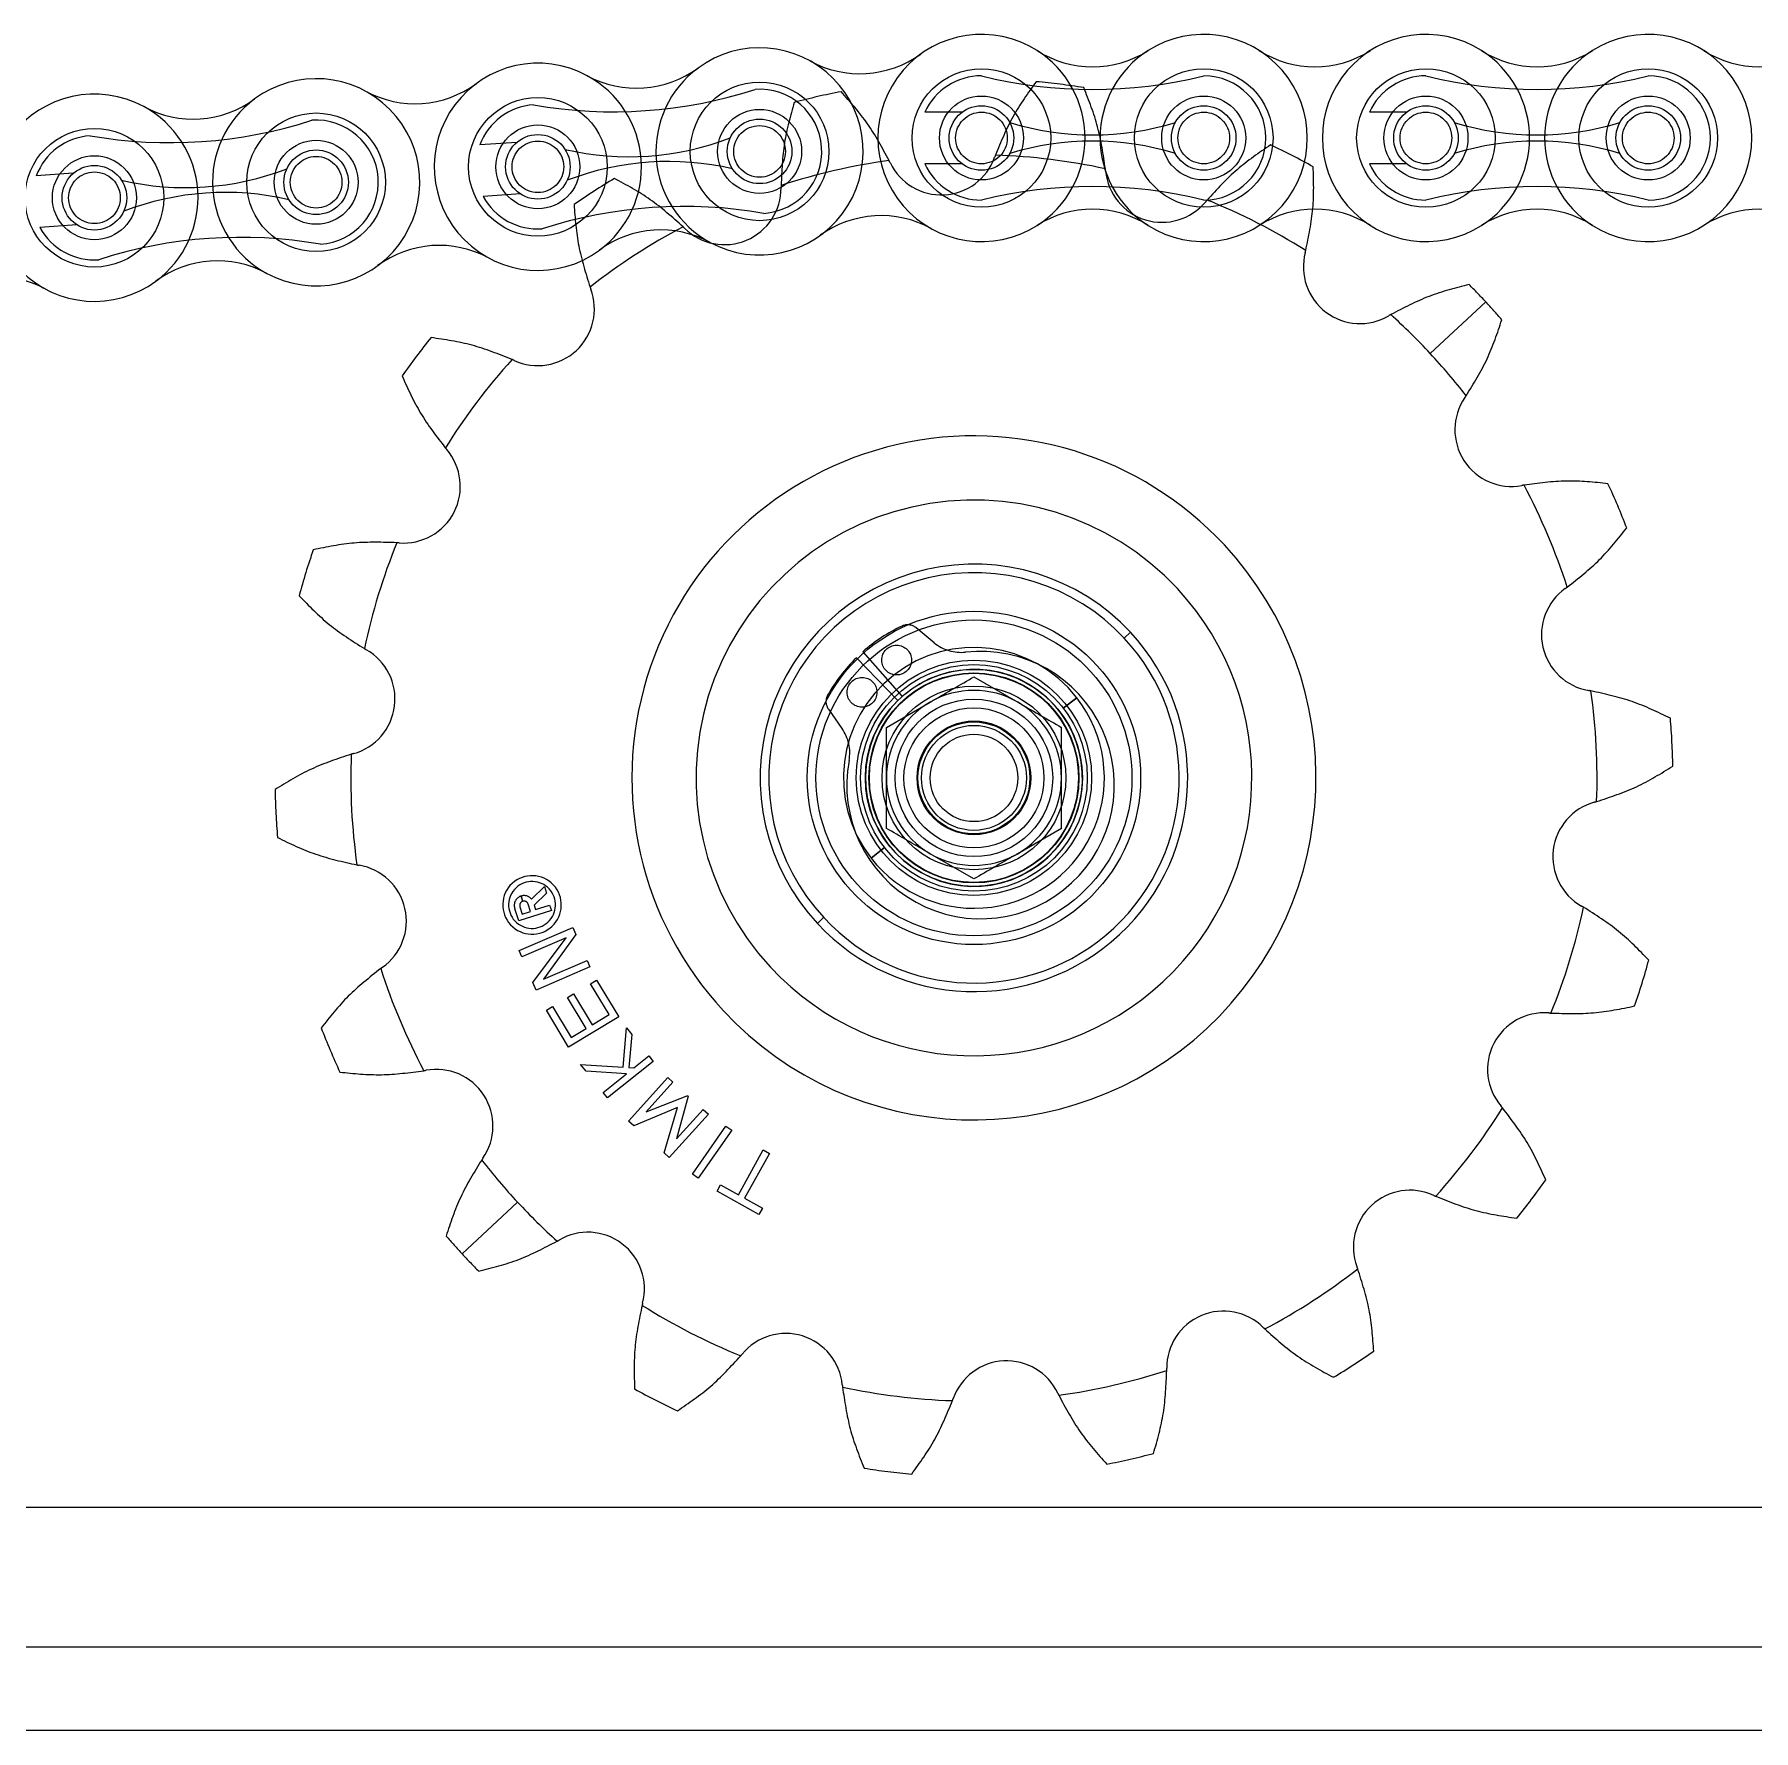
# Model space of a CAD drawing. Header units: metres. Extents: x 0 to 63075, y 0 to 44550.
# Drawn here: x 36613.3 to 36711.6, y 35022.3 to 35119.2 of the extents above; entities that cross this region are included whole.
import ezdxf

# ---------------------------------------------------------------- set-up
doc = ezdxf.new("R2010")
doc.units = ezdxf.units.M
doc.header["$LTSCALE"] = 75
doc.linetypes.add('HIDDEN2', pattern=[4.7625, 3.175, -1.5875])
for name, color, linetype in [('SDM', 7, 'Continuous'), ('SL4', 4, 'Continuous'), ('ST1', 7, 'HIDDEN2')]:
    doc.layers.add(name, color=color, linetype=linetype)

# ---------------------------------------------------------------- blocks, each defined once
blk = doc.blocks.new('A$Cf5e9a517')
at = {"layer": 'SL4'}
for p, q in [((504.763, 1516.564), (507.263, 1515.12)), ((499.763, 1513.677), (502.263, 1515.12)), ((509.763, 1507.903), (507.263, 1506.46)), ((504.763, 1505.016), (502.263, 1506.46)), ((54.762, 1469.112), (957.263, 1469.112)), ((957.263, 1456.35), (244.75, 1456.35))]:
    blk.add_line(p, q, dxfattribs=at)
for radius in [6, 3, 2.5]:
    blk.add_circle((504.763, 1510.79), radius, dxfattribs=at)
for start, end in [(120, 180), (60, 120), (0, 60), (180, 240), (300, 0), (240, 300)]:
    blk.add_arc((504.763, 1510.79), 5, start, end, dxfattribs=at)
for points, knots in [([(502.263, 1515.12), (502.322, 1515.154), (503.166, 1515.642), (503.993, 1516.119), (504.763, 1516.564)], [0, 0, 0, 0, 0.070201, 1, 1, 1, 1]), ([(507.263, 1515.12), (507.322, 1515.086), (508.166, 1514.598), (508.993, 1514.121), (509.763, 1513.677)], [0, 0, 0, 0, 0.070201, 1, 1, 1, 1]), ([(499.763, 1510.79), (499.763, 1511.052), (499.763, 1512.03), (499.763, 1512.981), (499.763, 1513.677)], [0, 0, 0, 0, 0.268634, 1, 1, 1, 1]), ([(509.763, 1510.79), (509.763, 1511.052), (509.763, 1512.03), (509.763, 1512.981), (509.763, 1513.677)], [0, 0, 0, 0, 0.268634, 1, 1, 1, 1]), ([(499.763, 1507.903), (499.763, 1508.146), (499.763, 1509.087), (499.763, 1510.064), (499.763, 1510.79)], [0, 0, 0, 0, 0.257551, 1, 1, 1, 1]), ([(509.763, 1507.903), (509.763, 1508.146), (509.763, 1509.087), (509.763, 1510.064), (509.763, 1510.79)], [0, 0, 0, 0, 0.257551, 1, 1, 1, 1]), ([(502.263, 1506.46), (502.203, 1506.494), (501.359, 1506.982), (500.532, 1507.459), (499.763, 1507.903)], [0, 0, 0, 0, 0.070201, 1, 1, 1, 1]), ([(507.263, 1506.46), (507.203, 1506.426), (506.359, 1505.938), (505.532, 1505.461), (504.763, 1505.016)], [0, 0, 0, 0, 0.070201, 1, 1, 1, 1])]:
    blk.add_open_spline(points, degree=3, knots=knots, dxfattribs=at)
at = {"layer": 'ST1'}
for p, q in [((504.085, 1548.831), (501.961, 1548.831)), ((529.485, 1548.831), (527.361, 1548.831)), ((478.639, 1547.103), (476.52, 1546.955)), ((453.3, 1545.337), (451.181, 1545.189)), ((504.085, 1545.879), (501.961, 1545.879)), ((529.485, 1545.879), (527.361, 1545.879)), ((478.844, 1544.158), (476.725, 1544.01)), ((453.505, 1542.392), (451.387, 1542.244)), ((534.009, 1537.99), (530.836, 1535.04)), ((530.836, 1535.04), (534.009, 1537.99)), ((502.491, 1518.513), (501.456, 1519.368)), ((513.349, 1518.776), (513.707, 1519.109)), ((513.707, 1519.109), (513.349, 1518.776)), ((498.41, 1517.987), (500.66, 1515.438)), ((500.423, 1515.218), (498.044, 1517.647)), ((510.641, 1515.37), (509.87, 1514.77)), ((509.87, 1514.77), (510.641, 1515.37)), ((496.446, 1514.709), (497.224, 1513.614)), ((499.655, 1506.81), (498.884, 1506.21)), ((498.884, 1506.21), (499.655, 1506.81)), ((478.882, 1504.037), (478.976, 1503.739)), ((478.984, 1503.742), (478.89, 1504.04)), ((479.48, 1503.868), (480.217, 1504.586)), ((480.337, 1504.206), (479.635, 1503.522)), ((480.217, 1504.586), (480.337, 1504.206)), ((478.754, 1502.614), (478.534, 1503.307)), ((480.619, 1503.205), (478.754, 1502.614)), ((478.822, 1503.427), (478.955, 1503.011)), ((478.955, 1503.011), (479.422, 1503.159)), ((479.422, 1503.159), (479.288, 1503.581)), ((479.635, 1503.522), (479.717, 1503.264)), ((479.717, 1503.264), (480.519, 1503.519)), ((480.519, 1503.519), (480.619, 1503.205)), ((478.769, 1500.924), (481.841, 1502.25)), ((481.841, 1502.25), (482.021, 1501.832)), ((495.818, 1502.471), (496.176, 1502.804)), ((496.176, 1502.804), (495.818, 1502.471)), ((481.471, 1501.653), (478.928, 1500.556)), ((479.554, 1499.103), (481.471, 1501.653)), ((482.021, 1501.832), (480.176, 1499.294)), ((478.928, 1500.556), (478.769, 1500.924)), ((480.176, 1499.294), (482.655, 1500.361)), ((482.655, 1500.361), (482.814, 1499.992)), ((482.814, 1499.992), (479.741, 1498.669)), ((482.851, 1499.024), (483.202, 1499.236)), ((483.202, 1499.236), (484.471, 1497.13)), ((479.741, 1498.669), (479.554, 1499.103)), ((481.538, 1498.233), (481.89, 1498.445)), ((482.599, 1496.472), (481.538, 1498.233)), ((481.89, 1498.445), (482.951, 1496.684)), ((483.912, 1497.263), (482.851, 1499.024)), ((480.337, 1497.509), (480.688, 1497.721)), ((481.605, 1495.404), (480.337, 1497.509)), ((480.688, 1497.721), (481.75, 1495.959)), ((482.951, 1496.684), (483.912, 1497.263)), ((484.471, 1497.13), (481.605, 1495.404)), ((481.75, 1495.959), (482.599, 1496.472)), ((484.711, 1494.257), (484.904, 1496.508)), ((484.904, 1496.508), (485.215, 1496.119)), ((485.215, 1496.119), (485.053, 1494.234)), ((482.29, 1494.419), (484.711, 1494.257)), ((482.601, 1494.03), (482.29, 1494.419)), ((486.438, 1494.587), (483.824, 1492.499)), ((485.053, 1494.234), (485.331, 1494.216)), ((485.331, 1494.216), (486.187, 1494.901)), ((486.187, 1494.901), (486.438, 1494.587)), ((484.905, 1493.876), (482.601, 1494.03)), ((483.574, 1492.812), (484.905, 1493.876)), ((485.029, 1491.181), (487.265, 1493.67)), ((487.56, 1493.405), (486.043, 1491.715)), ((487.265, 1493.67), (487.56, 1493.405)), ((483.824, 1492.499), (483.574, 1492.812)), ((486.043, 1491.715), (488.41, 1492.64)), ((488.442, 1492.611), (487.773, 1490.159)), ((488.41, 1492.64), (488.442, 1492.611)), ((487.832, 1491.965), (485.324, 1490.916)), ((487.054, 1489.36), (487.832, 1491.965)), ((489.59, 1491.578), (487.354, 1489.09)), ((487.773, 1490.159), (489.292, 1491.847)), ((489.292, 1491.847), (489.59, 1491.578)), ((485.324, 1490.916), (485.029, 1491.181)), ((488.675, 1488.147), (490.593, 1490.888)), ((490.922, 1490.658), (489.003, 1487.917)), ((490.593, 1490.888), (490.922, 1490.658)), ((487.354, 1489.09), (487.054, 1489.36)), ((491.302, 1486.963), (492.728, 1489.529)), ((493.079, 1489.334), (491.653, 1486.769)), ((492.728, 1489.529), (493.079, 1489.334)), ((489.003, 1487.917), (488.675, 1488.147)), ((490.083, 1487.171), (490.282, 1487.53)), ((490.282, 1487.53), (491.302, 1486.963)), ((478.689, 1486.54), (475.516, 1483.59)), ((475.516, 1483.59), (478.689, 1486.54)), ((492.475, 1485.842), (490.083, 1487.171)), ((491.653, 1486.769), (492.675, 1486.201)), ((492.675, 1486.201), (492.475, 1485.842)), ((4.763, 1469.112), (1004.763, 1469.112)), ((1004.763, 1461.112), (4.763, 1461.112))]:
    blk.add_line(p, q, dxfattribs=at)
for centre, radius in [((505.192, 1547.355), 3.96), ((517.892, 1547.355), 3.96), ((530.592, 1547.355), 3.96), ((543.292, 1547.355), 3.96), ((492.515, 1546.59), 3.96), ((479.846, 1545.707), 3.96), ((505.192, 1547.355), 2.398), ((517.892, 1547.355), 2.398), ((530.592, 1547.355), 2.399), ((543.292, 1547.355), 2.399), ((467.176, 1544.824), 3.96), ((492.515, 1546.59), 2.398), ((492.515, 1546.59), 1.845), ((505.192, 1547.355), 1.845), ((505.192, 1547.355), 1.476), ((517.892, 1547.355), 1.845), ((517.892, 1547.355), 1.476), ((530.592, 1547.355), 1.845), ((530.592, 1547.355), 1.476), ((543.292, 1547.355), 1.845), ((543.292, 1547.355), 1.476), ((454.507, 1543.941), 3.96), ((479.846, 1545.707), 2.398), ((479.846, 1545.707), 1.845), ((492.515, 1546.59), 1.476), ((454.507, 1543.941), 2.399), ((467.176, 1544.824), 2.399), ((467.176, 1544.824), 1.845), ((467.176, 1544.824), 1.476), ((479.846, 1545.707), 1.476), ((454.507, 1543.941), 1.845), ((454.507, 1543.941), 1.476), ((504.763, 1510.79), 9.525), ((504.763, 1510.79), 9.025), ((500.346, 1517.521), 0.85), ((504.763, 1510.79), 6.725), ((504.763, 1510.79), 6.725), ((504.763, 1510.79), 6.475), ((504.763, 1510.79), 6.2), ((498.369, 1515.682), 0.85), ((504.763, 1510.79), 5.975), ((504.763, 1510.79), 5.25), ((504.763, 1510.79), 5.25), ((504.763, 1510.79), 4.5), ((504.763, 1510.79), 4), ((504.763, 1510.79), 3.25), ((504.763, 1510.79), 3.25), ((504.763, 1510.79), 3.2)]:
    blk.add_circle(centre, radius, dxfattribs=at)
for centre, radius, start, end in [((505.192, 1547.355), 5.92, 57.56669, 302.43331), ((517.892, 1547.355), 5.92, 237.56669, 122.43331), ((530.592, 1547.355), 5.92, 57.56669, 302.43331), ((543.292, 1547.355), 5.92, 237.56669, 122.43331), ((492.515, 1546.59), 5.92, 241.55346, 126.42008), ((511.542, 1557.348), 5.92, 237.56669, 302.43331), ((505.192, 1547.355), 5.92, 302.43326, 57.56674), ((517.892, 1547.355), 5.92, 122.43326, 237.56674), ((524.242, 1557.348), 5.92, 237.56669, 302.43331), ((536.942, 1557.348), 5.92, 237.56669, 302.43331), ((530.592, 1547.355), 5.92, 302.43326, 57.56674), ((543.292, 1547.355), 5.92, 122.43326, 237.56674), ((549.642, 1557.348), 5.92, 237.56669, 302.43331), ((479.846, 1545.707), 5.92, 61.55346, 306.42008), ((485.485, 1556.118), 5.92, 241.55346, 306.42008), ((492.515, 1546.59), 5.92, 126.42006, 241.55347), ((498.251, 1556.948), 5.92, 241.01961, 305.88623), ((467.176, 1544.824), 5.92, 241.55346, 126.42008), ((472.816, 1555.235), 5.92, 241.55346, 306.42008), ((479.846, 1545.707), 5.92, 306.42002, 61.55351), ((505.192, 1547.355), 3.552, 90, 155.44664), ((511.542, 1576.452), 26.322, 256.04015, 283.95985), ((504.763, 1510.79), 39.94, 80.95651, 84.89243), ((517.892, 1547.355), 3.552, 270, 90), ((530.592, 1547.355), 3.552, 90, 155.44664), ((536.942, 1576.452), 26.322, 256.04015, 283.95985), ((543.292, 1547.355), 3.552, 270, 90), ((454.507, 1543.941), 5.92, 61.55346, 306.42008), ((460.147, 1554.352), 5.92, 241.55346, 306.42008), ((467.176, 1544.824), 5.92, 126.42002, 241.55351), ((479.846, 1545.707), 3.552, 93.98677, 159.43341), ((484.157, 1575.175), 26.322, 260.02692, 287.94662), ((492.515, 1546.59), 3.552, 273.98677, 93.98677), ((504.763, 1510.79), 39.94, 100.95651, 104.89243), ((458.819, 1573.409), 26.322, 260.02692, 287.94662), ((454.507, 1543.941), 5.92, 306.42002, 61.55351), ((467.176, 1544.824), 3.552, 273.98677, 93.98677), ((511.542, 1563.707), 16.175, 252.993, 287.007), ((536.942, 1563.707), 16.175, 252.993, 287.007), ((454.507, 1543.941), 3.552, 93.98677, 159.43341), ((485.043, 1562.461), 16.175, 256.97977, 290.99377), ((520.447, 1541.098), 15.39, 159.94217, 160.42447), ((504.763, 1510.79), 35.607, 77.82514, 88.02381), ((504.763, 1510.79), 35.607, 77.82514, 88.02381), ((511.542, 1531.003), 16.175, 72.993, 107.007), ((504.763, 1510.79), 39.94, 60.95651, 64.89243), ((536.942, 1531.003), 16.175, 72.993, 107.007), ((459.705, 1560.695), 16.175, 256.97977, 290.99377), ((487.317, 1529.836), 16.175, 76.97977, 110.99377), ((504.763, 1510.79), 35.607, 97.82514, 108.02381), ((504.763, 1510.79), 35.607, 97.82514, 108.02381), ((486.071, 1539.342), 15.39, 25.42447, 25.90678), ((502.895, 1547.339), 3.238, 205.42447, 340.42447), ((505.192, 1547.355), 3.552, 204.55336, 270), ((496.964, 1544.013), 15.39, 5.42447, 5.90678), ((515.509, 1545.774), 3.238, 185.42447, 320.42447), ((530.592, 1547.355), 3.552, 204.55336, 270), ((504.763, 1510.79), 39.94, 120.95651, 124.89243), ((490.507, 1544.497), 3.238, 225.42447, 0.42447), ((509.135, 1544.635), 15.39, 179.94217, 180.42447), ((511.542, 1518.258), 26.322, 76.04015, 103.95985), ((536.942, 1518.258), 26.322, 76.04015, 103.95985), ((461.979, 1528.07), 16.175, 76.97977, 110.99377), ((479.846, 1545.707), 3.552, 208.54013, 273.98677), ((488.203, 1517.122), 26.322, 80.02692, 107.94662), ((529.867, 1533.906), 15.39, 139.94217, 140.42447), ((504.763, 1510.79), 35.607, 57.82514, 68.02381), ((504.763, 1510.79), 35.607, 57.82514, 68.02381), ((499.455, 1536.998), 5.92, 61.01961, 125.88623), ((511.542, 1537.362), 5.92, 57.56669, 122.43331), ((524.242, 1537.362), 5.92, 57.56669, 122.43331), ((536.942, 1537.362), 5.92, 57.56669, 122.43331), ((549.642, 1537.362), 5.92, 57.56669, 122.43331), ((454.507, 1543.941), 3.552, 208.54013, 273.98677), ((462.865, 1515.356), 26.322, 80.02692, 107.94662), ((504.763, 1510.79), 35.607, 117.82514, 128.02381), ((504.763, 1510.79), 35.607, 117.82514, 128.02381), ((486.875, 1536.18), 5.92, 61.55346, 126.42008), ((477.433, 1531.227), 15.39, 45.42447, 45.90678), ((474.206, 1535.297), 5.92, 61.55346, 126.42008), ((526.826, 1539.989), 3.238, 165.42447, 300.42447), ((508.797, 1544.677), 15.39, 345.42447, 345.90678), ((448.867, 1533.531), 5.92, 61.55346, 126.42008), ((461.536, 1534.414), 5.92, 61.55346, 126.42008), ((479.839, 1537.588), 3.238, 245.42447, 20.42447), ((497.296, 1544.089), 15.39, 199.94217, 200.42447), ((504.763, 1510.79), 39.94, 42.92447, 44.89243), ((504.763, 1510.79), 39.94, 40.95651, 42.92447), ((536.259, 1523.926), 15.39, 119.94217, 120.42447), ((504.763, 1510.79), 35.607, 42.92447, 48.02381), ((504.763, 1510.79), 35.607, 42.92447, 48.02381), ((504.763, 1510.79), 39.94, 140.95651, 144.89243), ((504.763, 1510.79), 35.607, 137.82514, 148.02381), ((504.763, 1510.79), 35.607, 137.82514, 148.02381), ((472.091, 1520.647), 15.39, 65.42447, 65.90678), ((504.763, 1510.79), 35.607, 37.82514, 42.92447), ((504.763, 1510.79), 35.607, 37.82514, 42.92447), ((520.143, 1541.253), 15.39, 325.42447, 325.90678), ((535.482, 1530.682), 3.238, 145.42447, 280.42447), ((486.357, 1539.527), 15.39, 219.94217, 220.42447), ((504.763, 1510.79), 19.544, 42.92447, 222.92447), ((472.176, 1527.448), 3.238, 265.42447, 40.42447), ((504.763, 1510.79), 15.88, 42.92447, 222.92447), ((538.852, 1512.361), 15.39, 99.94217, 100.42447), ((504.763, 1510.79), 35.607, 17.82514, 28.02381), ((504.763, 1510.79), 35.607, 17.82514, 28.02381), ((504.763, 1510.79), 39.94, 20.95651, 24.89243), ((504.763, 1510.79), 39.94, 160.95651, 164.89243), ((504.763, 1510.79), 35.607, 157.82514, 168.02381), ((504.763, 1510.79), 35.607, 157.82514, 168.02381), ((470.69, 1508.879), 15.39, 85.42447, 85.90678), ((504.763, 1510.79), 19.544, 222.92447, 42.92447), ((504.763, 1510.79), 12.215, 42.92447, 222.92447), ((504.763, 1510.79), 11.726, 42.92447, 222.92447), ((504.763, 1510.79), 11.726, 42.92447, 222.92447), ((504.763, 1510.79), 15.88, 222.92447, 42.92447), ((540.432, 1518.976), 3.238, 125.42447, 260.42447), ((529.635, 1534.155), 15.39, 305.42447, 305.90678), ((504.763, 1510.79), 12.215, 222.92447, 42.92447), ((504.763, 1510.79), 11.726, 222.92447, 42.92447), ((504.763, 1510.79), 11.726, 222.92447, 42.92447), ((504.763, 1510.79), 9.6, 115.31466, 131.43223), ((500.978, 1518.79), 0.75, 50.42447, 115.31466), ((468.444, 1515.298), 3.238, 285.42447, 60.42447), ((477.639, 1531.499), 15.39, 239.94217, 240.42447), ((504.763, 1510.79), 7.452, 37.92447, 217.92447), ((504.763, 1510.79), 7.452, 37.92447, 217.92447), ((505.142, 1510.382), 7.643, 169.43092, 96.41802), ((504.019, 1520.361), 2.398, 230.42447, 276.41802), ((504.763, 1510.79), 9.6, 134.41672, 150.53429), ((504.763, 1510.79), 6.2, 134.41672, 131.43223), ((497.057, 1515.143), 0.75, 150.53429, 215.42447), ((504.763, 1510.79), 7.452, 217.92447, 37.92447), ((504.763, 1510.79), 7.452, 217.92447, 37.92447), ((537.334, 1500.607), 15.39, 79.94217, 80.42447), ((504.763, 1510.79), 35.607, 357.82514, 8.02381), ((504.763, 1510.79), 35.607, 357.82514, 8.02381), ((504.763, 1510.79), 39.94, 0.95651, 4.89243), ((495.27, 1512.224), 2.398, 349.43092, 35.42447), ((504.763, 1510.79), 35.607, 177.82514, 188.02381), ((504.763, 1510.79), 35.607, 177.82514, 188.02381), ((473.399, 1497.341), 15.39, 105.42447, 105.90678), ((504.763, 1510.79), 39.94, 180.95651, 184.89243), ((541.081, 1506.282), 3.238, 105.42447, 240.42447), ((536.126, 1524.239), 15.39, 285.42447, 285.90678), ((472.191, 1520.973), 15.39, 259.94217, 260.42447), ((469.093, 1502.604), 3.238, 305.42447, 80.42447), ((479.512, 1503.53), 1.673, 312.92447, 132.92447), ((479.512, 1503.53), 1.673, 132.92447, 312.92447), ((479.512, 1503.53), 1.339, 132.92447, 312.92447), ((479.054, 1503.507), 0.558, 108.05018, 200.99902), ((479.512, 1503.53), 1.339, 312.92447, 132.92447), ((479.054, 1503.507), 0.558, 40.30501, 107.15432), ((479.054, 1503.507), 0.245, 108.62125, 198.95106), ((479.054, 1503.507), 0.245, 17.61994, 106.56673), ((504.763, 1510.79), 35.607, 337.82514, 348.02381), ((504.763, 1510.79), 35.607, 337.82514, 348.02381), ((531.886, 1490.081), 15.39, 59.94217, 60.42447), ((504.763, 1510.79), 39.94, 340.95651, 344.89243), ((479.89, 1487.425), 15.39, 125.42447, 125.90678), ((504.763, 1510.79), 35.607, 197.82514, 208.02381), ((504.763, 1510.79), 35.607, 197.82514, 208.02381), ((537.349, 1494.132), 3.238, 85.42447, 220.42447), ((538.835, 1512.701), 15.39, 265.42447, 265.90678), ((504.763, 1510.79), 39.94, 200.95651, 204.89243), ((470.673, 1509.219), 15.39, 279.94217, 280.42447), ((474.043, 1490.898), 3.238, 325.42447, 100.42447), ((504.763, 1510.79), 35.607, 317.82514, 328.02381), ((504.763, 1510.79), 35.607, 317.82514, 328.02381), ((523.168, 1482.053), 15.39, 39.94217, 40.42447), ((489.382, 1480.327), 15.39, 145.42447, 145.90678), ((504.763, 1510.79), 35.607, 217.82514, 222.92447), ((504.763, 1510.79), 35.607, 217.82514, 222.92447), ((504.763, 1510.79), 39.94, 320.95651, 324.89243), ((504.763, 1510.79), 35.607, 222.92447, 228.02381), ((504.763, 1510.79), 35.607, 222.92447, 228.02381), ((529.686, 1483.992), 3.238, 65.42447, 200.42447), ((537.434, 1500.933), 15.39, 245.42447, 245.90678), ((504.763, 1510.79), 39.94, 220.95651, 222.92447), ((473.266, 1497.654), 15.39, 299.94217, 300.42447), ((482.699, 1481.591), 3.238, 345.42447, 120.42447), ((504.763, 1510.79), 39.94, 222.92447, 224.89243), ((504.763, 1510.79), 35.607, 297.82514, 308.02381), ((504.763, 1510.79), 35.607, 297.82514, 308.02381), ((512.229, 1477.491), 15.39, 19.94217, 20.42447), ((500.728, 1476.903), 15.39, 165.42447, 165.90678), ((504.763, 1510.79), 35.607, 237.82514, 248.02381), ((504.763, 1510.79), 35.607, 237.82514, 248.02381), ((519.018, 1477.083), 3.238, 45.42447, 180.42447), ((494.016, 1475.806), 3.238, 5.42447, 140.42447), ((532.092, 1490.353), 15.39, 225.42447, 225.90678), ((479.658, 1487.674), 15.39, 319.94217, 320.42447), ((504.763, 1510.79), 39.94, 300.95651, 304.89243), ((506.63, 1474.241), 3.238, 25.42447, 160.42447), ((504.763, 1510.79), 35.607, 277.82514, 288.02381), ((504.763, 1510.79), 35.607, 277.82514, 288.02381), ((500.39, 1476.945), 15.39, 359.94217, 0.42447), ((504.763, 1510.79), 39.94, 240.95651, 244.89243), ((512.561, 1477.567), 15.39, 185.42447, 185.90678), ((504.763, 1510.79), 35.607, 257.82514, 268.02381), ((504.763, 1510.79), 35.607, 257.82514, 268.02381), ((523.454, 1482.238), 15.39, 205.42447, 205.90678), ((489.078, 1480.482), 15.39, 339.94217, 340.42447), ((504.763, 1510.79), 39.94, 280.95651, 284.89243), ((504.763, 1510.79), 39.94, 260.95651, 264.89243)]:
    blk.add_arc(centre, radius, start, end, dxfattribs=at)
for points, knots in [([(508.318, 1550.571), (507.854, 1549.93), (506.928, 1548.647), (506.303, 1547.133), (505.99, 1546.376)], [0, 0, 0, 0, 0.500529, 1, 1, 1, 1]), ([(512.272, 1545.597), (512.154, 1546.406), (511.918, 1548.028), (511.333, 1549.498), (511.04, 1550.234)], [0, 0, 0, 0, 0.49948, 1, 1, 1, 1]), ([(494.498, 1549.388), (494.281, 1548.627), (493.849, 1547.105), (493.78, 1545.468), (493.745, 1544.65)], [0, 0, 0, 0, 0.500514, 1, 1, 1, 1]), ([(499.915, 1546.066), (499.527, 1546.786), (498.751, 1548.229), (497.698, 1549.411), (497.171, 1550.002)], [0, 0, 0, 0, 0.499427, 1, 1, 1, 1]), ([(521.71, 1546.956), (521.055, 1546.512), (519.746, 1545.624), (518.64, 1544.415), (518.088, 1543.81)], [0, 0, 0, 0, 0.500152, 1, 1, 1, 1]), ([(523.724, 1540.929), (523.89, 1541.73), (524.223, 1543.335), (524.176, 1544.916), (524.152, 1545.708)], [0, 0, 0, 0, 0.499459, 1, 1, 1, 1]), ([(488.142, 1542.28), (487.532, 1542.825), (486.309, 1543.915), (484.916, 1544.665), (484.218, 1545.041)], [0, 0, 0, 0, 0.499098, 1, 1, 1, 1]), ([(481.915, 1543.55), (481.973, 1542.76), (482.087, 1541.183), (482.582, 1539.621), (482.829, 1538.84)], [0, 0, 0, 0, 0.500261, 1, 1, 1, 1]), ([(533.057, 1538.979), (532.29, 1538.785), (530.756, 1538.399), (529.304, 1537.64), (528.578, 1537.261)], [0, 0, 0, 0, 0.500133, 1, 1, 1, 1]), ([(532.888, 1532.626), (533.318, 1533.322), (534.18, 1534.716), (534.677, 1536.218), (534.925, 1536.97)], [0, 0, 0, 0, 0.499098, 1, 1, 1, 1]), ([(478.374, 1534.697), (477.614, 1535), (476.092, 1535.606), (474.526, 1535.834), (473.742, 1535.949)], [0, 0, 0, 0, 0.499419, 1, 1, 1, 1]), ([(472.089, 1533.76), (472.412, 1533.038), (473.06, 1531.594), (474.059, 1530.296), (474.558, 1529.647)], [0, 0, 0, 0, 0.500133, 1, 1, 1, 1]), ([(540.992, 1527.601), (540.204, 1527.682), (538.63, 1527.843), (537.006, 1527.628), (536.195, 1527.52)], [0, 0, 0, 0, 0.500534, 1, 1, 1, 1]), ([(538.661, 1521.69), (539.303, 1522.196), (540.589, 1523.211), (541.569, 1524.453), (542.061, 1525.075)], [0, 0, 0, 0, 0.499124, 1, 1, 1, 1]), ([(471.789, 1524.229), (470.971, 1524.254), (469.333, 1524.303), (467.784, 1523.982), (467.008, 1523.822)], [0, 0, 0, 0, 0.499479, 1, 1, 1, 1]), ([(466.203, 1521.2), (466.754, 1520.632), (467.856, 1519.496), (469.239, 1518.618), (469.93, 1518.179)], [0, 0, 0, 0, 0.500372, 1, 1, 1, 1]), ([(544.557, 1514.196), (543.844, 1514.542), (542.421, 1515.231), (540.821, 1515.584), (540.021, 1515.76)], [0, 0, 0, 0, 0.500513, 1, 1, 1, 1]), ([(469.181, 1512.141), (468.404, 1511.885), (466.848, 1511.371), (465.502, 1510.539), (464.828, 1510.123)], [0, 0, 0, 0, 0.499464, 1, 1, 1, 1]), ([(540.344, 1509.439), (541.121, 1509.695), (542.677, 1510.209), (544.023, 1511.041), (544.697, 1511.457)], [0, 0, 0, 0, 0.499464, 1, 1, 1, 1]), ([(464.968, 1507.384), (465.681, 1507.038), (467.104, 1506.349), (468.704, 1505.996), (469.504, 1505.82)], [0, 0, 0, 0, 0.500513, 1, 1, 1, 1]), ([(543.322, 1500.38), (542.771, 1500.948), (541.669, 1502.084), (540.286, 1502.962), (539.595, 1503.401)], [0, 0, 0, 0, 0.500372, 1, 1, 1, 1]), ([(470.864, 1499.89), (470.222, 1499.384), (468.936, 1498.369), (467.956, 1497.127), (467.464, 1496.505)], [0, 0, 0, 0, 0.499124, 1, 1, 1, 1]), ([(537.736, 1497.351), (538.554, 1497.326), (540.192, 1497.277), (541.741, 1497.598), (542.517, 1497.758)], [0, 0, 0, 0, 0.499479, 1, 1, 1, 1]), ([(468.533, 1493.979), (469.321, 1493.898), (470.895, 1493.737), (472.519, 1493.952), (473.33, 1494.06)], [0, 0, 0, 0, 0.500533, 1, 1, 1, 1]), ([(537.436, 1487.82), (537.113, 1488.542), (536.465, 1489.986), (535.466, 1491.284), (534.967, 1491.933)], [0, 0, 0, 0, 0.500133, 1, 1, 1, 1]), ([(476.637, 1488.954), (476.207, 1488.258), (475.345, 1486.864), (474.848, 1485.362), (474.6, 1484.61)], [0, 0, 0, 0, 0.499098, 1, 1, 1, 1]), ([(531.151, 1486.883), (531.911, 1486.58), (533.433, 1485.974), (534.999, 1485.746), (535.783, 1485.631)], [0, 0, 0, 0, 0.499419, 1, 1, 1, 1]), ([(476.468, 1482.601), (477.235, 1482.795), (478.769, 1483.181), (480.221, 1483.94), (480.947, 1484.319)], [0, 0, 0, 0, 0.500133, 1, 1, 1, 1]), ([(527.61, 1478.03), (527.552, 1478.82), (527.438, 1480.397), (526.943, 1481.959), (526.696, 1482.74)], [0, 0, 0, 0, 0.5002609, 1, 1, 1, 1]), ([(485.801, 1480.651), (485.635, 1479.85), (485.302, 1478.245), (485.349, 1476.664), (485.373, 1475.872)], [0, 0, 0, 0, 0.499459, 1, 1, 1, 1]), ([(521.383, 1479.3), (521.993, 1478.755), (523.216, 1477.665), (524.609, 1476.915), (525.307, 1476.539)], [0, 0, 0, 0, 0.499098, 1, 1, 1, 1]), ([(487.815, 1474.624), (488.47, 1475.068), (489.779, 1475.956), (490.885, 1477.165), (491.437, 1477.77)], [0, 0, 0, 0, 0.500152, 1, 1, 1, 1]), ([(515.027, 1472.192), (515.244, 1472.953), (515.676, 1474.475), (515.745, 1476.112), (515.78, 1476.93)], [0, 0, 0, 0, 0.500514, 1, 1, 1, 1]), ([(497.253, 1475.983), (497.371, 1475.174), (497.607, 1473.552), (498.192, 1472.082), (498.485, 1471.346)], [0, 0, 0, 0, 0.49948, 1, 1, 1, 1]), ([(501.207, 1471.009), (501.671, 1471.65), (502.597, 1472.933), (503.222, 1474.447), (503.535, 1475.204)], [0, 0, 0, 0, 0.500529, 1, 1, 1, 1]), ([(509.61, 1475.514), (509.998, 1474.794), (510.774, 1473.351), (511.827, 1472.169), (512.354, 1471.578)], [0, 0, 0, 0, 0.499427, 1, 1, 1, 1])]:
    blk.add_open_spline(points, degree=3, knots=knots, dxfattribs=at)

msp = doc.modelspace()

# ---------------------------------------------------------------- block references
at = {"layer": 'SDM'}
msp.add_blockref('A$Cf5e9a517', (36162.252, 33565.919), dxfattribs=at)

doc.saveas('drawing.dxf')
